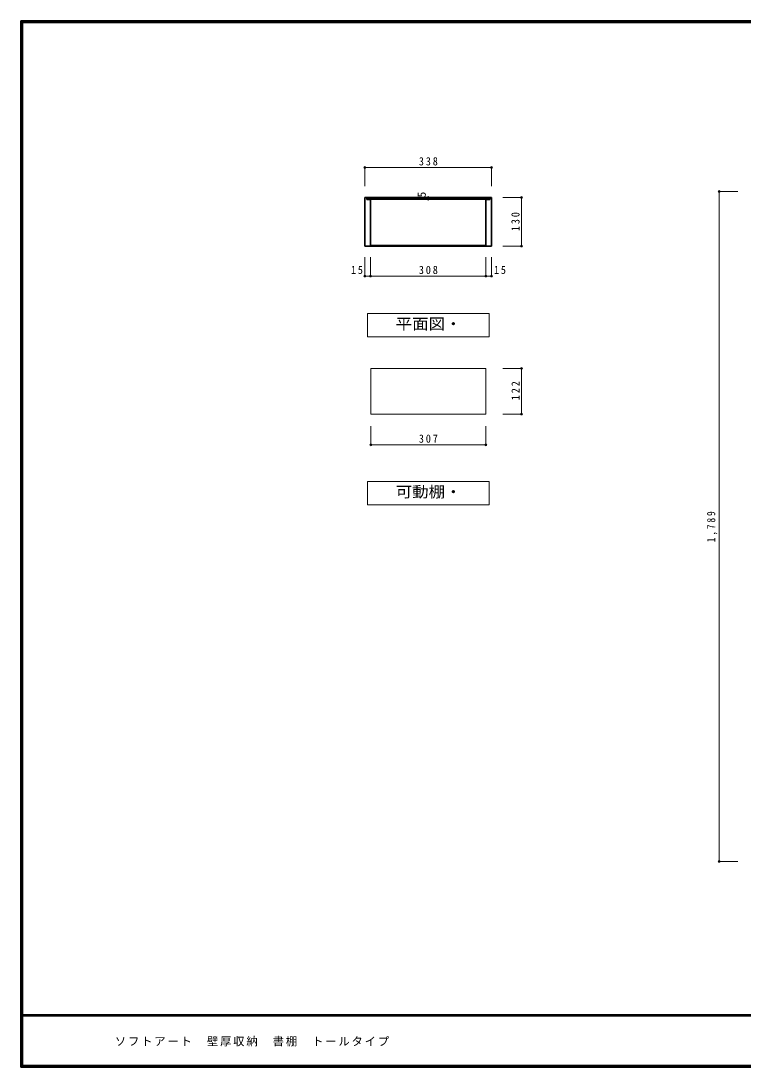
# Model space of a CAD drawing. Units: millimetres at full size, sheet at 1:10. Extents: x -1961 to 1939, y -1432 to 1361.
# Drawn here: x -1961 to -34, y -1432 to 1361 of the extents above; entities that cross this region are included whole.
import ezdxf
from ezdxf.enums import TextEntityAlignment as Align

# ---------------------------------------------------------------- set-up
doc = ezdxf.new("R2010")
doc.units = ezdxf.units.MM
doc.header["$LTSCALE"] = 10
doc.header["$PDMODE"] = 32
doc.header["$PDSIZE"] = 5
for name, color, linetype, lineweight in [('0-1_本体', 2, 'Continuous', 35), ('0-4_棚', 2, 'Continuous', 35), ('0-A_文字', 7, 'Continuous', 18), ('0-B_寸法', 7, 'Continuous', 9), ('F-1_枠', 6, 'Continuous', 40)]:
    doc.layers.add(name, color=color, linetype=linetype, lineweight=lineweight)
doc.layers.add('F-A_文字', color=7, linetype='Continuous')
doc.styles.add('ＭＳ ゴシック', font='')
doc.styles.get('ＭＳ ゴシック').set_extended_font_data('MS Gothic')

msp = doc.modelspace()

# ---------------------------------------------------------------- linework, layer by layer
at = {"layer": '0-1_本体'}
for p, q in [((-1043.02, 890.02), (-1038.02, 890.02)), ((-1038.02, 890.02), (-1038.02, 884.02)), ((-1028.02, 884.02), (-1038.02, 884.02)), ((-1037.52, 885.02), (-710.52, 885.02)), ((-1028.02, 884.02), (-1028.02, 760.02)), ((-720.02, 884.02), (-710.02, 884.02)), ((-720.02, 884.02), (-720.02, 760.02)), ((-710.52, 885.02), (-710.52, 890.02)), ((-710.02, 890.02), (-710.02, 884.02)), ((-710.02, 890.02), (-705.02, 890.02)), ((-705.02, 760.02), (-705.02, 890.02)), ((-1028.02, 760.02), (-720.02, 760.02)), ((-705.02, 760.02), (-720.02, 760.02))]:
    msp.add_line(p, q, dxfattribs=at)
at = {"layer": '0-1_本体', "color": 3, "lineweight": 25}
msp.add_line((-1028.02, 762.02), (-720.02, 762.02), dxfattribs=at)
at = {"layer": '0-1_本体'}
for points in [[(-1043.02, 890.02), (-1043.02, 760.02), (-1028.02, 760.02)], [(-1037.52, 885.02), (-1037.52, 890.02), (-710.52, 890.02)]]:
    msp.add_lwpolyline(points, dxfattribs=at)
at = {"layer": '0-4_棚', "color": 7, "lineweight": 18}
for p, q in [((-1027.02, 433.52), (-720.02, 433.52)), ((-720.02, 433.52), (-720.02, 311.52))]:
    msp.add_line(p, q, dxfattribs=at)
msp.add_lwpolyline([(-720.02, 311.52), (-1027.02, 311.52), (-1027.02, 433.52)], dxfattribs=at)
at = {"layer": '0-A_文字'}
for p, q in [((-1036.02, 517.52), (-1036.02, 580.02)), ((-711.02, 517.52), (-1036.02, 517.52)), ((-1036.02, 69.02), (-1036.02, 131.52)), ((-711.02, 69.02), (-1036.02, 69.02))]:
    msp.add_line(p, q, dxfattribs=at)
for points in [[(-1036.02, 580.02), (-711.02, 580.02), (-711.02, 517.52)], [(-1036.02, 131.52), (-711.02, 131.52), (-711.02, 69.02)]]:
    msp.add_lwpolyline(points, dxfattribs=at)
at = {"layer": '0-B_寸法', "color": 4}
for p, q in [((-705.02, 970.02), (-1043.02, 970.02)), ((-1043.02, 970.02), (-1043.02, 920.02)), ((-705.02, 970.02), (-705.02, 920.02)), ((-97.52, -882.98), (-97.52, 906.02)), ((-97.52, 906.02), (-47.52, 906.02)), ((-874.02, 890.02), (-874.02, 885.02)), ((-625.02, 890.02), (-675.02, 890.02)), ((-625.02, 890.02), (-625.02, 760.02)), ((-625.02, 760.02), (-675.02, 760.02)), ((-1043.02, 680.02), (-1043.02, 730.02)), ((-1028.02, 680.02), (-1028.02, 730.02)), ((-720.02, 680.02), (-720.02, 730.02)), ((-705.02, 680.02), (-705.02, 730.02)), ((-1043.02, 680.02), (-1027.52, 680.02)), ((-1027.52, 680.02), (-720.52, 680.02)), ((-720.52, 680.02), (-705.02, 680.02)), ((-625.02, 433.52), (-675.02, 433.52)), ((-625.02, 433.52), (-625.02, 311.52)), ((-625.02, 311.52), (-675.02, 311.52)), ((-1027.02, 229.52), (-1027.02, 279.52)), ((-720.02, 229.52), (-720.02, 279.52)), ((-1027.02, 229.52), (-720.02, 229.52)), ((-97.52, -882.98), (-47.52, -882.98))]:
    msp.add_line(p, q, dxfattribs=at)
at = {"layer": '0-B_寸法'}
for p in [(-1043.02, 970.02), (-705.02, 970.02), (-97.52, 906.02), (-874.02, 890.02), (-874.02, 885.02), (-625.02, 890.02), (-625.02, 760.02), (-1043.02, 680.02), (-1028.02, 680.02), (-720.02, 680.02), (-705.02, 680.02), (-625.02, 433.52), (-625.02, 311.52), (-1027.02, 229.52), (-720.02, 229.52), (-97.52, -882.98)]:
    msp.add_point(p, dxfattribs=at)
at = {"layer": 'F-1_枠'}
for p, q in [((-1961.02, 1361.15), (1938.98, 1361.15)), ((-1961.02, 1361.15), (-1961.02, -1432.19)), ((-1961.02, 1359.48), (1938.98, 1359.48)), ((-1961.02, 1357.81), (1938.98, 1357.81)), ((-1959.35, 1361.15), (-1959.35, -1432.19)), ((-1957.68, 1361.15), (-1957.68, -1432.19)), ((1938.98, -1293.85), (-1961.02, -1293.85)), ((1938.98, -1295.52), (-1961.02, -1295.52)), ((1938.98, -1428.85), (-1961.02, -1428.85)), ((1938.98, -1430.52), (-1961.02, -1430.52)), ((1938.98, -1432.19), (-1961.02, -1432.19))]:
    msp.add_line(p, q, dxfattribs=at)

# ---------------------------------------------------------------- texts
at = {"layer": '0-A_文字', "style": 'ＭＳ ゴシック', "width": 1.1}
for s, p in [('平面図・', (-961.02, 528.77)), ('可動棚・', (-961.02, 80.27))]:
    msp.add_text(s, height=29.33, dxfattribs=at).set_placement(p, align=Align.BOTTOM_LEFT)
at = {"layer": '0-B_寸法', "style": 'ＭＳ ゴシック'}
msp.add_text('5', height=21.99, rotation=90, dxfattribs=at).set_placement((-874.02, 890.02), align=Align.BOTTOM_LEFT)
at = {"layer": '0-B_寸法', "char_height": 21.99, "attachment_point": 7, "style": 'ＭＳ ゴシック'}
for s, insert in [('\\T1.38;\\W0.9;338', (-899.02, 975.02)), ('\\T1.36;\\W0.9;15', (-1080.15, 685.02)), ('\\T1.38;\\W0.9;308', (-899.02, 685.02)), ('\\T1.36;\\W0.9;15', (-698.47, 685.02)), ('\\T1.38;\\W0.9;307', (-899.02, 234.52))]:
    msp.add_mtext(s, dxfattribs=dict(at, insert=insert))
at = {"layer": '0-B_寸法', "char_height": 21.99, "attachment_point": 7, "rotation": 90, "style": 'ＭＳ ゴシック'}
for s, insert in [('\\T1.38;\\W0.9;130', (-630.02, 800.02)), ('\\T1.38;\\W0.9;122', (-630.02, 348.52)), ('\\T1.38;\\W0.85;1,789', (-102.52, -30.98))]:
    msp.add_mtext(s, dxfattribs=dict(at, insert=insert))
at = {"layer": 'F-A_文字', "insert": (-1710.2, -1377.19), "char_height": 21.99, "attachment_point": 7, "style": 'ＭＳ ゴシック'}
msp.add_mtext('\\T1.17;ソフトアート\u3000壁厚収納\u3000書棚\u3000トールタイプ', dxfattribs=at)

doc.saveas('drawing.dxf')
